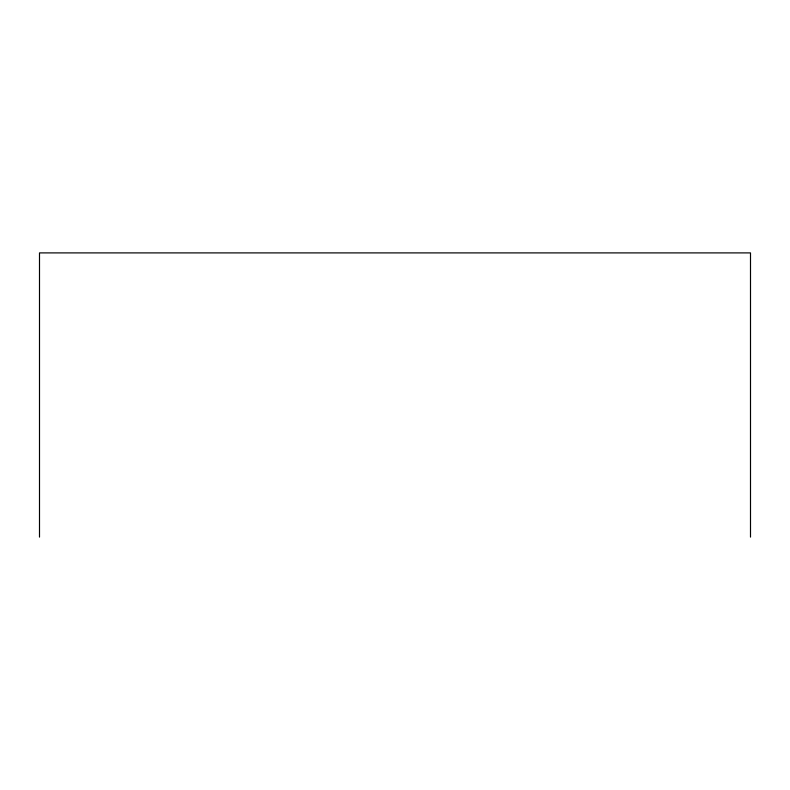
<?xml version="1.0" encoding="UTF-8"?>
<svg xmlns="http://www.w3.org/2000/svg" width="790" height="790" viewBox="0 0 790 790"><rect width="100%" height="100%" fill="white"/><g stroke="black" fill="none" stroke-linecap="round" stroke-linejoin="round"><path stroke-width="1.19" d="M750.5 537.101L750.5 252.899L39.5 252.899L39.5 537.101"/></g></svg>
